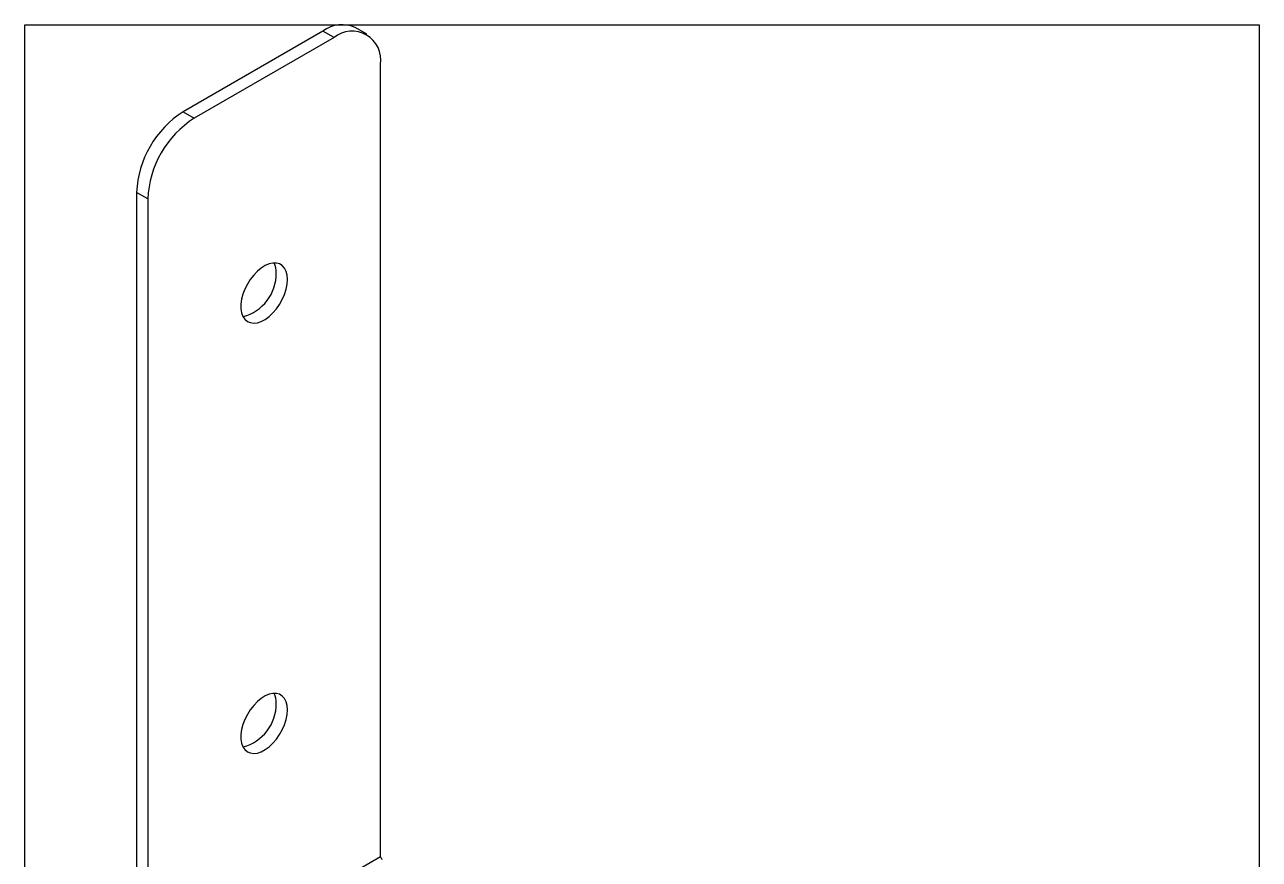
# Model space of a CAD drawing. Extents: x 0 to 6.26, y -8.99 to 0.
# Drawn here: x 0 to 4.686, y -3.167 to 0 of the extents above; entities that cross this region are included whole.
import ezdxf

# ---------------------------------------------------------------- set-up
doc = ezdxf.new("R2010")
doc.units = 0
doc.header["$LTSCALE"] = 0.5
doc.header["$MEASUREMENT"] = 0
doc.layers.add('Brackets', color=181, linetype='CONTINUOUS')
doc.layers.add('Text-Unprinted', color=131, linetype='CONTINUOUS', plot=False)

msp = doc.modelspace()

# ---------------------------------------------------------------- linework, layer by layer
at = {"layer": 'Brackets', "linetype": 'Continuous', "lineweight": 25, "transparency": 16777216}
for p, q in [((1.1319, -0.0242), (0.6015, -0.3304)), ((1.1741, -0.0486), (1.1319, -0.0242)), ((1.2991, -0.0363), (1.2568, -0.0118)), ((1.1741, -0.0486), (0.6438, -0.3548)), ((1.3509, -3.1574), (1.3509, -0.1507)), ((0.6015, -0.3304), (0.6438, -0.3548)), ((0.467, -0.661), (0.4247, -0.6366)), ((0.4247, -0.6366), (0.4247, -3.6432)), ((0.467, -0.661), (0.467, -3.6676)), ((1.3509, -3.1574), (0.467, -3.6676))]:
    msp.add_line(p, q, dxfattribs=at)
at = {"layer": 'Brackets', "linetype": 'Continuous', "lineweight": 25, "transparency": 16777216, "flags": 128}
for points in [[(0.9974, -0.9672), (0.9961, -0.9507), (0.9923, -0.9361), (0.9861, -0.9239), (0.9777, -0.9144), (0.9674, -0.9079), (0.9553, -0.9046), (0.9419, -0.9045), (0.9276, -0.9077), (0.9127, -0.9141), (0.8977, -0.9235), (0.8831, -0.9356), (0.8692, -0.9501), (0.8564, -0.9665), (0.8452, -0.9845), (0.8357, -1.0034), (0.8284, -1.0227), (0.8234, -1.0419), (0.8209, -1.0604), (0.8209, -1.0778), (0.8234, -1.0934), (0.8284, -1.1068), (0.8357, -1.1177), (0.8452, -1.1257), (0.8564, -1.1307), (0.8692, -1.1324), (0.8831, -1.1308), (0.8977, -1.126), (0.9127, -1.1181), (0.9276, -1.1073), (0.9419, -1.0939), (0.9553, -1.0784), (0.9674, -1.0612), (0.9777, -1.0427), (0.9861, -1.0235), (0.9923, -1.0041), (0.9961, -0.9852), (0.9974, -0.9672)], [(0.9974, -2.6003), (0.9961, -2.5838), (0.9923, -2.5692), (0.9861, -2.557), (0.9777, -2.5475), (0.9674, -2.541), (0.9553, -2.5377), (0.9419, -2.5376), (0.9276, -2.5408), (0.9127, -2.5472), (0.8977, -2.5566), (0.8831, -2.5687), (0.8692, -2.5832), (0.8564, -2.5996), (0.8452, -2.6175), (0.8357, -2.6365), (0.8284, -2.6558), (0.8234, -2.675), (0.8209, -2.6935), (0.8209, -2.7108), (0.8234, -2.7264), (0.8284, -2.7399), (0.8357, -2.7508), (0.8452, -2.7588), (0.8564, -2.7637), (0.8692, -2.7654), (0.8831, -2.7639), (0.8977, -2.7591), (0.9127, -2.7511), (0.9276, -2.7404), (0.9419, -2.727), (0.9553, -2.7115), (0.9674, -2.6942), (0.9777, -2.6758), (0.9861, -2.6566), (0.9923, -2.6372), (0.9961, -2.6183), (0.9974, -2.6003)]]:
    msp.add_lwpolyline(points, dxfattribs=at)
at = {"layer": 'Brackets', "linetype": 'Continuous', "lineweight": 25, "transparency": 16777216}
for centre, radius, start, end in [((1.2046, -0.1212), 0.1212, 64.4571, 126.8534), ((1.2428, -0.1339), 0.1094, 351.1364, 128.8529), ((0.8075, -0.6534), 0.3831, 122.5201, 177.4799), ((0.8498, -0.6778), 0.3831, 122.5202, 177.4798), ((0.8744, -0.9402), 0.0807, 358.1219, 26.5032), ((0.7852, -0.9438), 0.1699, 284.9599, 0.3171), ((0.7852, -2.5768), 0.1699, 284.9599, 0.3171), ((0.8744, -2.5733), 0.0807, 358.1219, 26.5032), ((1.3632, -3.1568), 0.0123, 182.6055, 237.3945)]:
    msp.add_arc(centre, radius, start, end, dxfattribs=at)
at = {"layer": 'Text-Unprinted', "ltscale": 0.5, "transparency": 16777216}
msp.add_lwpolyline([(0, 0), (4.6864, 0), (4.6864, -8.9907), (0, -8.9907)], close=True, dxfattribs=at)

doc.saveas('drawing.dxf')
